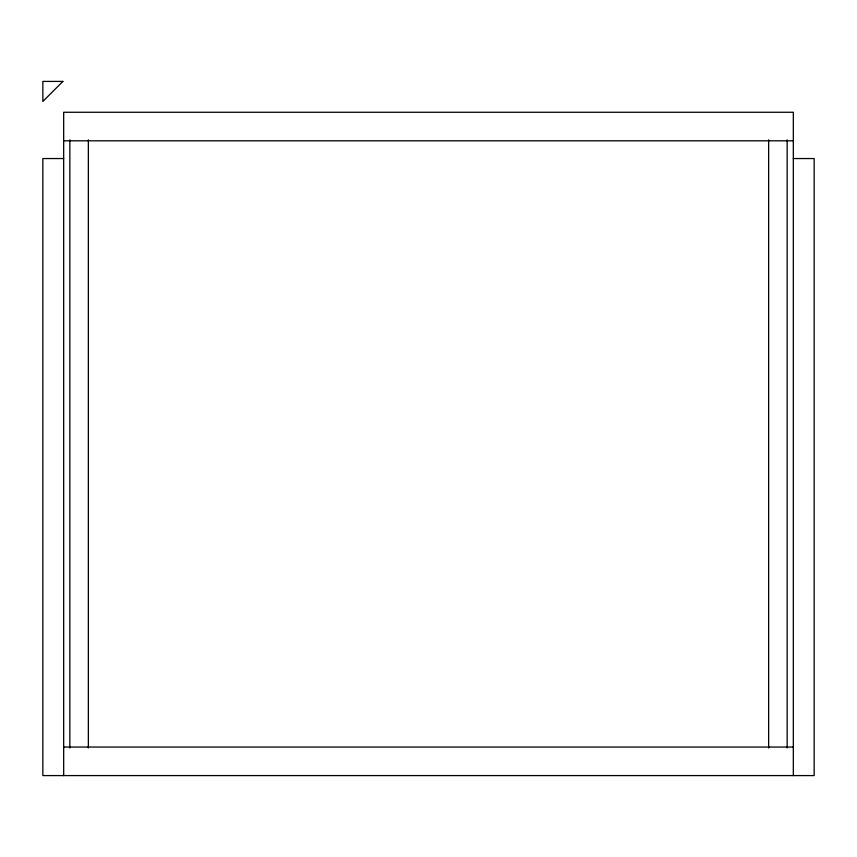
<?xml version="1.0" encoding="UTF-8"?>
<svg xmlns="http://www.w3.org/2000/svg" width="857" height="857" viewBox="0 0 857 857"><rect width="100%" height="100%" fill="white"/><g stroke="black" fill="none" stroke-linecap="round" stroke-linejoin="round"><path stroke-width="1.29" d="M63.675 140.805L793.325 140.805M63.675 158.545L42.85 158.545L42.85 775.585L814.15 775.585L814.15 158.545L793.325 158.545M63.675 747.047L793.325 747.047M793.325 775.585L793.325 112.267L63.675 112.267L63.675 775.585M787.154 139.895L787.154 747.957M768.643 139.895L768.643 747.957M88.357 139.895L88.357 747.957M69.846 139.895L69.846 747.957M62.904 81.415L42.85 101.469L42.85 81.415L62.904 81.415"/></g></svg>
